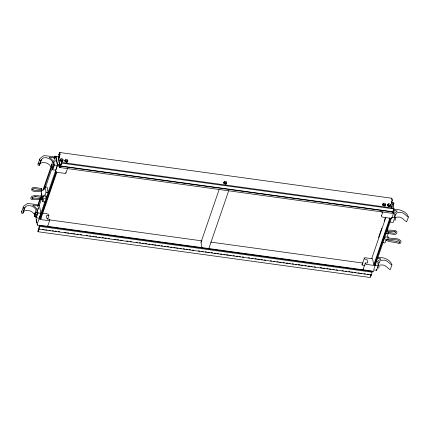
<?xml version="1.0" encoding="UTF-8"?>
<svg xmlns="http://www.w3.org/2000/svg" width="430" height="430" viewBox="0 0 430 430"><rect width="100%" height="100%" fill="white"/><g stroke="black" fill="none" stroke-linecap="round" stroke-linejoin="round"><path stroke-width="0.64" d="M39.216 226.336L37.899 231.028L38.028 231.743L370.38 277.533L371.359 274.695L370.026 274.512M21.57 211.92L21.548 212.947L22.785 213.387C23.8 208.744 25.687 203.739 31.385 206.061A5.735 3.408 19 0 1 35.077 208.437L36.125 209.754L37.389 209.926L37.931 212.925L36.281 217.714L39.297 218.128L40.947 213.339L39.345 205.207L38.383 205.072L38.168 205.776L36.572 204.524L27.493 203.465L23.58 206.282L21.57 211.92L21.935 211.071M23.22 207.131L23.51 208.464L24.655 208.367M38.039 164.034L38.017 165.061L39.259 165.502C40.27 160.858 42.156 155.853 47.859 158.175A5.735 3.408 19 0 1 51.546 160.551L52.594 161.868L53.863 162.04L54.4 165.039L52.756 169.828L55.771 170.242L57.416 165.453L55.814 157.321L54.852 157.186L54.637 157.891L53.046 156.638L43.962 155.579L40.049 158.396L38.039 164.034L38.404 163.185M39.689 159.245L39.979 160.578L41.129 160.481M47.536 219.085C50.912 213.635 47.569 213.683 42.699 213.307M364.893 265.837L362.775 265.358L362.221 264.477L364.387 258.022L365.285 257.753L372.611 258.763L373.552 263.993L374.068 264.439L375.454 264.434L375.653 265.17A0.898 0.532 19 0 1 374.895 265.622L365.796 264.214L365.344 263.762L365.473 262.848L367.204 263.058L367.661 262.682L367.172 259.833L364.893 259.204L364.387 258.022M36.249 220.063L36.69 222.487M23.01 213.156L24.983 207.196M39.479 165.27L41.452 159.31M377.325 267.627L377.562 266.767M41.586 190.673L33.911 190.2L32.863 189.56L32.906 189.006L32.599 189.313L33.314 188.673L34.529 188.512L41.581 189.791L41.721 188.63L34.524 187.324L32.852 187.539L31.745 188.539L31.788 190.291L33.465 191.323L41.334 191.807M36.125 209.754L34.481 214.538L33.427 213.226A5.735 3.408 19 0 0 29.74 210.85C27.627 210.345 24.736 209.872 23.333 211.985M52.594 161.868L50.95 166.652L49.901 165.34A5.735 3.408 19 0 0 46.209 162.965C44.102 162.459 41.205 161.986 39.807 164.099M34.572 214.452L34.158 216.349L35.583 216.15L37.163 224.18L57.631 164.668L56.05 156.633L55.088 156.504L54.513 158.267M37.62 205.588L40.447 197.359M40.888 196.091L41.758 193.559M42.844 190.393L51.122 166.335M54.169 157.471L54.777 156.149L58.41 156.66M34.481 216.516L35.136 214.618M38.184 205.755L41.887 194.989M43.763 189.426L51.686 166.496M45.08 186.873L46.058 192.301L48.053 192.575L47.074 187.147L45.08 186.873L44.252 189.286L41.844 190.474L41.221 191.893L42.242 197.58L43.301 198.87M36.362 212.92L37.389 209.926M52.831 165.034L53.863 162.04M39.28 205.389L42.113 197.155M45.596 187.028L52.567 166.765M55.615 157.901L56.05 156.633M36.684 219.348L36.313 220.493L36.614 221.832M44.817 201.982L42.823 201.708L43.65 199.3M46.058 192.301L45.231 194.709L42.608 196.123M58.26 157.971L59.781 153.553L60.012 154.838L58.926 157.993M39.872 218.585L56.206 171.102M40.216 218.913L56.33 172.059M40.785 218.967L56.9 172.113M39.361 225.906L39.598 225.223L371.95 271.018L371.918 273.297L371.407 274.98L39.055 229.19L39.006 228.905L38.028 231.743M39.055 229.19L39.565 227.508L39.598 225.223M391.95 212.871L392.026 213.296L59.673 167.506L59.91 166.824L60.291 167.453L61.63 163.126L61.501 162.411L393.853 208.206L393.982 208.921L392.391 213.328M61.501 162.411L60.125 166.136L58.733 159.041C59.313 158.476 61.173 148.124 58.722 154.73L58.786 155.09C60.662 150.027 58.98 157.891 58.512 159.041M48.805 215.392L46.37 215.634L46.913 218.488L47.526 219.01L49.267 219.278L49.74 220.278L47.622 226.438L47.52 225.847M55.739 170.898L55.663 171.64A0.898 0.532 19 0 0 56.626 172.328L65.672 173.424L67.671 168.151M201.95 247.546L200.998 242.262L219.074 189.711M208.84 248.492L228.658 190.877M363.678 270.373L363.124 269.336L365.242 263.176M391.891 217.967A0.898 0.532 19 0 1 391.128 218.418L382.028 217.016L381.474 215.973L382.958 211.667M378.513 237.586L381.775 228.088M384.173 221.122L385.264 217.956M371.719 258.575L385.823 217.569M391.128 203.191L392.112 200.251L391.897 198.886M392.869 205.029L393.52 203.132L392.558 202.998L393.385 208.362M392.762 206.862L393.848 203.696L393.52 203.132M373.783 264.848L389.897 217.994M371.713 271.701L371.95 271.018M370.445 276.243L371.036 274.528M393.262 209.921L393.853 208.206M374.358 264.95L390.472 218.096M374.6 264.708L390.494 218.488M373.847 269.33L391.467 217.956M391.827 218.236L393.944 212.081M387.344 228.706L388.209 233.533L387.382 235.941L388.833 237.919M378.207 265.122L379.647 261.644A5.735 3.408 19 0 1 382.646 260.193C386.833 259.36 389.064 263.477 391.816 264.945C390.827 259.57 382.942 257.006 377.922 257.285M394.471 217.838L396.121 213.758A5.735 3.408 19 0 1 399.121 212.307C403.302 211.474 405.538 215.591 408.285 217.059C407.221 211.426 398.895 209.055 393.746 209.313M373.643 269.927L376.659 270.341L378.303 265.552L377.766 262.558L379.029 262.73M395.498 214.844L394.235 214.672L394.778 217.666L393.127 222.455L390.112 222.041M379.625 265.24A5.735 3.408 19 0 1 381.002 264.982C385.189 264.149 387.419 268.266 390.166 269.734L392.031 264.708M395.218 217.779A5.735 3.408 19 0 1 397.471 217.096C401.658 216.263 403.888 220.38 406.64 221.848L408.5 216.822M60.248 160.175L61.038 158.665L62.275 158.837L63.016 159.627L62.71 160.514L62.221 161.137L60.99 160.965L60.248 160.175L61.038 158.665M60.99 160.965L61.297 160.078L60.555 159.288M62.221 161.137L63.016 159.627M65.091 160.841L65.887 159.337L67.118 159.503L67.859 160.293L67.069 161.804L65.833 161.632L65.091 160.841L65.58 160.218M65.833 161.632L66.139 160.75L65.398 159.955M67.069 161.804L67.859 160.293M224.245 181.874L223.939 182.761L224.68 183.551L225.911 183.723L226.707 182.213L225.965 181.422L224.734 181.25L224.245 181.874L224.987 182.664L226.218 182.836L226.707 182.213M224.428 182.137L224.734 181.25M224.68 183.551L224.987 182.664M225.911 183.723L226.218 182.836M382.797 204.615L383.592 203.111L384.823 203.277L385.565 204.067L384.769 205.578L383.538 205.406L382.797 204.615L383.286 203.992M383.538 205.406L383.845 204.524L383.103 203.729M384.769 205.578L385.565 204.067M387.645 205.282L388.44 203.777L389.671 203.944L390.413 204.739L390.107 205.626L389.618 206.244L388.387 206.077L387.645 205.282L388.44 203.777M388.387 206.077L388.693 205.191L387.951 204.4M389.618 206.244L390.413 204.739M41.199 218.198L40.823 218.526L39.366 218.128L39.426 218.843A0.898 0.532 19 0 0 40.393 219.531L48.789 220.687L49.74 220.278M200.998 242.262L201.251 241.821M43.253 189.931L43.597 189.404M391.778 198.472L392.31 200.412L391.085 204.83L391.762 208.609M381.474 215.973L381.706 215.645M363.124 269.336L363.355 269.003M41.479 188.963L41.721 188.63M53.223 164.9L53.503 164.556L53.718 165.749L53.019 167.367M36.749 212.785L37.034 212.441L37.233 212.78L36.803 215.253L36.432 214.618M378.588 268.18L379.11 266.982L378.825 265.375M42.984 196.806L45.085 195.672L46.628 196.714M388.424 239.112L385.801 240.531L384.974 242.939L382.985 242.665M392.869 211.135L393.858 210.99L393.622 209.679M392.891 211.168L393.81 211.076L394.009 211.807A0.898 0.532 19 0 1 393.246 212.264M60.458 159.433L60.006 159.852L60.114 160.465L61.651 161.336L62.49 161.272L62.941 160.852L62.834 160.245M60.399 159.605L59.947 160.025L60.055 160.632L61.592 161.508L62.431 161.444L62.882 161.024L62.775 160.417M65.306 160.105L64.855 160.524L64.962 161.132L66.499 162.008L67.338 161.938L67.79 161.519L67.682 160.911M65.247 160.277L64.796 160.691L64.903 161.304L66.44 162.174L67.279 162.11L67.73 161.691L67.623 161.083M60.856 164.566L61.307 164.147M224.148 182.024L223.697 182.438L223.81 183.051L225.341 183.927L226.185 183.857L226.637 183.438L226.524 182.831M224.089 182.191L223.638 182.61L223.75 183.223L225.288 184.094L226.126 184.029L226.578 183.61L226.465 183.003M383.006 203.879L382.56 204.298L382.668 204.906L384.205 205.782L385.043 205.712L385.495 205.293L385.382 204.685M382.953 204.051L382.501 204.465L382.609 205.078L384.146 205.948L384.984 205.884L385.436 205.465L385.328 204.857M387.855 204.546L387.403 204.965L387.516 205.572L389.048 206.448L389.892 206.378M387.796 204.718L387.344 205.137L387.457 205.744L388.989 206.62L389.833 206.55L390.338 205.959L390.23 205.352M361.732 264.837L362.184 264.418M392.042 202.616L393.918 202.955L393.848 203.696M44.801 198.311L46.236 197.843L45.913 196.032M386.414 239.467L387.704 238.806M395.294 217.489L395.584 219.096L395.062 220.294L394.864 219.961M387.118 230.028L395.181 230.475L396.89 231.523L396.825 233.291L395.745 234.259L394.106 234.474L388.231 233.431M387.957 231.254L394.939 231.641L394.692 231.533L395.74 232.173L395.697 232.721L394.192 233.313L387.849 232.189M42.78 198.579L34.217 198.096L32.46 198.526L32.954 198.574L32.056 198.268L32.116 197.714L32.035 198.069L32.691 197.209L35.335 196.521L35.023 196.531L43.366 197.644M42.914 199.756L34.395 199.278L32.632 199.713L31.196 199.219L30.842 198.746L30.976 197.499L31.906 196.274L35.153 195.376L43.473 196.488M388.693 238.026L397.304 238.779L399.406 239.537L401.023 241.144L400.717 242.928L399.674 243.654C395.31 242.031 390.289 242.369 386.033 240.397M388.457 239.155L397.046 239.908L398.771 240.526L399.798 241.542L399.75 242.144L399.25 242.493L399.631 242.493L396.481 241.402L388.139 240.123M59.571 152.467L391.923 198.257M61.297 160.078L62.527 160.25M66.139 160.75L67.37 160.917M383.845 204.524L385.076 204.691M388.693 205.191L389.924 205.357M61.63 163.126L393.982 208.921M393.568 210.259L397.272 211.082L394.928 212.785L394.407 213.619L393.02 213.645M57.631 164.668L59.297 165.147L59.55 164.824L59.179 165.168L57.717 164.765L57.781 165.486A0.898 0.532 19 0 0 58.743 166.174L60.039 166.351M54.4 165.039L57.416 165.453M60.651 165.969L393.004 211.759M60.705 166.254L393.052 212.044M391.762 217.252L394.778 217.666M386.221 233.259L388.209 233.533M384.796 237.398L386.882 236.849L387.978 238.005M377.094 258.145L380.12 258.564L380.797 258.967L380.738 259.338L379.362 259.924L377.567 261.671L376.196 261.332M37.931 212.925L40.947 213.339M49.208 219.837L202.089 240.902M210.727 242.095L362.947 263.069M378.303 265.552L375.288 265.138L375.073 263.923M37.802 224.315L37.249 224.283L37.308 224.998A0.898 0.532 19 0 0 38.275 225.691L39.35 225.836M39.673 225.653L372.025 271.443M371.703 271.631L372.778 271.776A0.898 0.532 19 0 0 373.536 271.325L373.423 270.696M39.442 226.336L371.789 272.131M42.328 229.362L44.322 229.636M45.655 229.819L46.983 230.002M48.977 230.276L50.305 230.458M52.299 230.738L53.632 230.921M54.959 231.103L56.287 231.286M58.281 231.56L59.614 231.743M64.263 232.383L66.258 232.657M67.591 232.84L68.918 233.022M70.912 233.302L72.24 233.485M73.573 233.667L74.901 233.85M76.895 234.124L78.222 234.307M80.216 234.581L81.549 234.764M86.199 235.403L87.526 235.592M89.521 235.866L90.854 236.048M92.848 236.323L94.175 236.505M95.503 236.688L96.836 236.871M98.83 237.145L100.158 237.328M102.152 237.602L103.48 237.79M104.812 237.973L106.14 238.155M108.134 238.43L109.462 238.612M114.117 239.252L116.111 239.526M117.438 239.709L118.771 239.892M120.766 240.171L122.093 240.354M126.748 240.993L128.076 241.176M130.07 241.45L131.397 241.633M136.052 242.273L137.38 242.455M139.374 242.735L140.707 242.918M142.701 243.192L144.028 243.375M145.356 243.557L146.689 243.74M148.683 244.014L150.011 244.197M152.005 244.471L153.333 244.654M154.666 244.837L155.993 245.025M157.987 245.299L159.315 245.482M161.309 245.756L162.642 245.939M164.636 246.213L165.964 246.395M167.291 246.578L168.625 246.761M170.619 247.035L171.946 247.218M173.94 247.497L175.268 247.68M176.601 247.863L177.929 248.046M179.923 248.32L181.25 248.502M183.244 248.776L184.577 248.959M185.905 249.142L187.899 249.416M189.227 249.604L190.56 249.787M192.554 250.061L193.882 250.244M198.536 250.883L199.864 251.066M201.858 251.34L203.186 251.523M205.18 251.797L206.513 251.985M207.84 252.168L209.168 252.351M211.162 252.625L212.495 252.808M214.489 253.082L215.817 253.265M217.145 253.447L218.478 253.63M220.472 253.904L221.799 254.087M223.793 254.367L225.121 254.549M226.454 254.732L228.448 255.006M229.776 255.189L231.103 255.372M233.098 255.646L234.425 255.828M236.419 256.103L237.752 256.285M239.08 256.468L240.408 256.651M242.402 256.93L243.735 257.113M248.384 257.753L249.717 257.935M251.711 258.21L253.039 258.392M255.033 258.666L256.361 258.849M257.694 259.037L259.688 259.311M261.015 259.494L262.343 259.677M264.337 259.951L265.67 260.134M270.32 260.774L271.652 260.956M273.647 261.23L274.974 261.418M276.968 261.693L278.296 261.875M279.629 262.058L280.957 262.241M282.951 262.515L284.278 262.698M286.272 262.972L287.606 263.155M288.933 263.337L290.261 263.52M292.255 263.8L293.588 263.982M295.582 264.256L296.91 264.439M298.237 264.622L300.231 264.896M301.564 265.079L302.892 265.262M304.886 265.536L306.214 265.719M308.208 265.993L309.541 266.181M310.868 266.363L312.196 266.546M314.19 266.82L315.523 267.003M320.173 267.643L322.167 267.917M323.5 268.1L324.827 268.282M326.821 268.562L328.149 268.745M329.482 268.927L330.81 269.11M332.804 269.384L334.131 269.567M336.126 269.841L337.459 270.024M342.108 270.663L343.441 270.852M345.435 271.126L346.763 271.308M348.757 271.583L350.084 271.765M351.417 271.948L352.745 272.131M354.739 272.405L356.067 272.588M358.061 272.862L359.394 273.045M360.722 273.233L362.049 273.416M364.043 273.69L365.376 273.872M367.37 274.147L368.698 274.329M382.716 212.361L380.76 211.689M385.946 239.569L384.409 238.526L384.189 237.317M43.795 198.176L44.15 198.386M391.074 206.034L391.316 207.362M390.171 205.524L390.284 206.131M376.443 269.142L376.659 270.341M371.359 274.695L371.407 274.98M65.871 172.489L65.978 173.075M58.136 156.971L59.834 166.394L59.673 167.506M52.213 166.829L52.756 169.828M41.957 196.886L42.823 201.708M35.744 214.715L36.281 217.714M55.088 156.504L54.82 156.982L54.605 156.203M34.964 213.43L35.249 215.038L35.701 213.42L35.486 212.226L34.964 213.43M51.433 165.545L51.724 167.152L52.17 165.534L51.955 164.341L51.433 165.545M38.668 208.851L38.291 209.195C36.023 209.125 35.287 206.233 33.083 205.707L32.879 205.298L33.443 205.067L36.991 205.707L38.302 206.808L38.668 208.851M55.137 160.965L54.766 161.309C52.498 161.239 51.756 158.347 49.552 157.821L49.348 157.412L49.912 157.181L53.46 157.821L54.771 158.923L55.137 160.965"/></g></svg>
